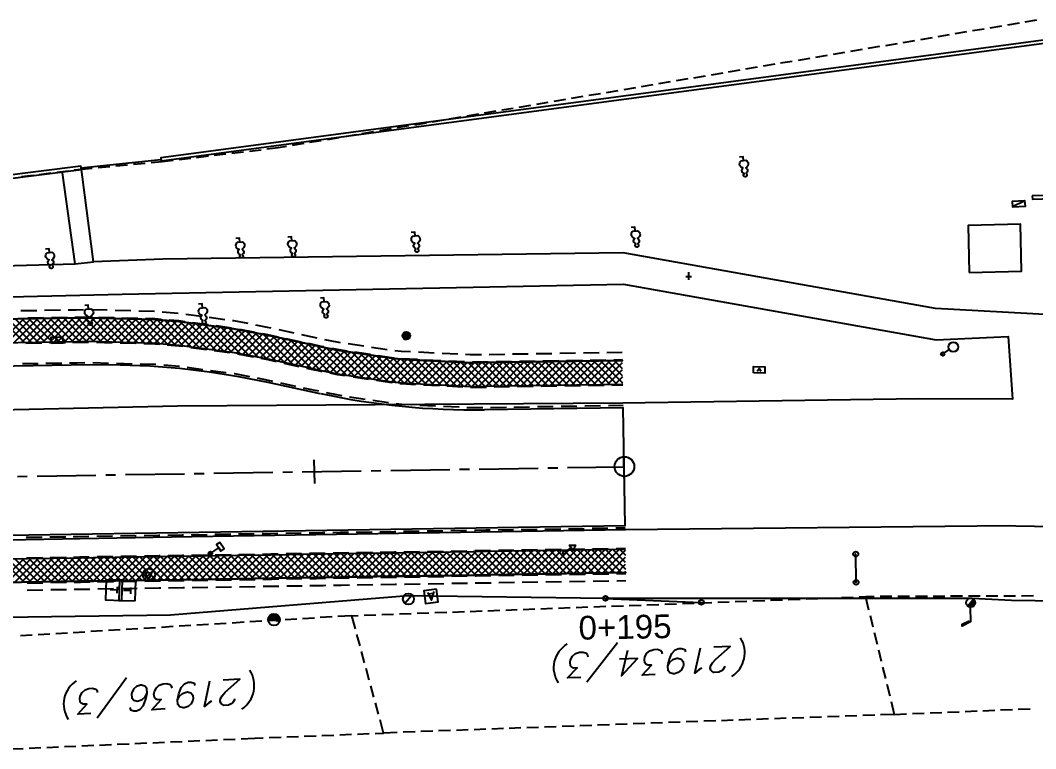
# Model space of a CAD drawing. Header units: millimetres. Extents: x -160 to 389, y -61 to 142.
# Drawn here: x 114.3 to 203, y 12.1 to 75.7 of the extents above; entities that cross this region are included whole.
import ezdxf

# ---------------------------------------------------------------- set-up
doc = ezdxf.new("R2010")
doc.units = ezdxf.units.MM
for name, color, linetype, true_color in [('PDF_C-ROAD', 7, 'Continuous', 0x989999), ('PDF_xref_2D-survey$(UV_map)$GR-39', 7, 'Continuous', 0xdcdcdc), ('PDF_xref_2D-survey$(UV_map)$GR-45', 7, 'Continuous', 0xdcdcdc), ('PDF_xref_2D-survey$(UV_map)$GR-75', 7, 'Continuous', 0xdcdcdc), ('PDF_xref_2D-survey$(UV_map)$SI-75', 7, 'Continuous', 0xdcdcdc), ('PDF_xref_2D-survey$(UV_map)$SI-82', 7, 'Continuous', 0xdcdcdc)]:
    doc.layers.add(name, color=color, linetype=linetype, true_color=true_color)
for name, color, linetype in [('PDF_C-ROAD-CORR', 60, 'Continuous'), ('PDF_C-ROAD-STAN', 7, 'Continuous'), ('PDF_C-ROAD-STAN-MAJR', 7, 'Continuous'), ('PDF_C-ROAD-STAN-MINR', 7, 'Continuous'), ('PDF_Text', 7, 'Continuous'), ('PDF_xref_Boundary$lines$(UV_map)$GR-10', 8, 'Continuous'), ('PDF_xref_Boundary$lines$(UV_map)$TX-11', 8, 'Continuous')]:
    doc.layers.add(name, color=color, linetype=linetype)
doc.styles.add('PDF ArialMT', font='arial.ttf')

msp = doc.modelspace()

# ---------------------------------------------------------------- linework, layer by layer
at = {"layer": 'PDF_C-ROAD', "color": 1, "lineweight": 25, "true_color": 0xff0100}
for points in [[(140.522, 43.125), (135.958, 44.113), (133.399, 44.608), (130.841, 45.015), (128.224, 45.334), (125.637, 45.538), (123.049, 45.625), (120.433, 45.654), (105.489, 45.393), (103.774, 45.393), (97.436, 45.334), (91.069, 45.451), (84.731, 45.712), (79.352, 46.061), (73.974, 46.526), (73.16, 46.585)], [(50.279, 28.763), (63.13, 29.315), (77.317, 29.897), (91.505, 30.333), (105.722, 30.652), (167.153, 31.612), (166.979, 41.904), (154.855, 41.729)]]:
    msp.add_lwpolyline(points, dxfattribs=at)
at = {"layer": 'PDF_C-ROAD', "color": 7, "lineweight": 25}
for points in [[(138.952, 36.322), (144.098, 36.409)], [(144.97, 36.409), (145.814, 36.438)], [(146.686, 36.438), (151.832, 36.525)], [(152.675, 36.554), (153.547, 36.554)], [(154.39, 36.554), (159.565, 36.642)], [(160.408, 36.671), (161.28, 36.671)], [(162.124, 36.7), (167.066, 36.758)], [(114.066, 35.915), (114.909, 35.944)], [(115.781, 35.944), (120.927, 36.031)], [(121.799, 36.06), (122.642, 36.06)], [(123.514, 36.089), (128.66, 36.147)], [(129.504, 36.176), (130.376, 36.176)], [(131.219, 36.205), (136.365, 36.293)], [(137.237, 36.293), (138.109, 36.322)]]:
    msp.add_lwpolyline(points, dxfattribs=at)
at = {"layer": 'PDF_C-ROAD', "color": 1, "lineweight": 25, "true_color": 0xff0100}
msp.add_arc((153.865, 105.013), 63.281, 257.85176, 270.90357, dxfattribs=at)
at = {"layer": 'PDF_C-ROAD-CORR', "color": 1, "lineweight": 25, "true_color": 0xff0100}
for points in [[(112.35, 49.637), (119.212, 49.754), (120.375, 49.754), (126.073, 49.608), (128.166, 49.434), (132.963, 48.794), (135.9, 48.242), (139.854, 47.399), (140.464, 47.253), (142.005, 46.933), (146.744, 46.236), (147.587, 46.148), (153.605, 45.829), (153.838, 45.829), (154.768, 45.858), (166.921, 46.032), (154.768, 45.858), (153.838, 45.829), (153.605, 45.829), (147.587, 46.148), (146.744, 46.236), (142.005, 46.933), (140.464, 47.253), (139.854, 47.399), (135.9, 48.242), (132.963, 48.794), (128.166, 49.434), (126.073, 49.608), (120.375, 49.754), (119.212, 49.754), (112.35, 49.637)], [(112.379, 47.573), (119.241, 47.689), (120.404, 47.718), (126.102, 47.544), (128.195, 47.37), (132.992, 46.73), (135.929, 46.178), (139.883, 45.334), (140.493, 45.189), (142.034, 44.869), (146.773, 44.171), (147.616, 44.084), (153.663, 43.764), (153.867, 43.764), (154.826, 43.794), (166.95, 43.968)], [(112.67, 28.705), (119.531, 28.792), (120.694, 28.821), (126.422, 28.908), (128.486, 28.937), (133.283, 29.024), (136.19, 29.053), (140.144, 29.141), (140.755, 29.141), (142.296, 29.17), (147.006, 29.228), (147.849, 29.257), (153.867, 29.344), (154.099, 29.344), (155.03, 29.373), (167.182, 29.548)], [(112.699, 26.64), (119.59, 26.757), (120.723, 26.757), (126.451, 26.844), (128.544, 26.873), (133.312, 26.96), (136.219, 27.018), (140.173, 27.076), (140.784, 27.076), (142.325, 27.106), (147.035, 27.193), (147.878, 27.193), (153.896, 27.28), (154.128, 27.28), (155.088, 27.309), (167.211, 27.513), (155.088, 27.309), (154.128, 27.28), (153.896, 27.28), (147.878, 27.193), (147.035, 27.193), (142.325, 27.106), (140.784, 27.076), (140.173, 27.076), (136.219, 27.018), (133.312, 26.96), (128.544, 26.873), (126.451, 26.844), (120.723, 26.757), (119.59, 26.757), (112.699, 26.64)]]:
    msp.add_lwpolyline(points, dxfattribs=at)
at = {"layer": 'PDF_C-ROAD-CORR', "lineweight": 25}
for points in [[(113.164, 47.602), (115.258, 49.695)], [(113.775, 47.602), (115.868, 49.695)], [(114.415, 47.602), (116.508, 49.695)], [(115.025, 47.631), (117.118, 49.724)], [(115.665, 47.631), (117.758, 49.724)], [(117.7, 47.66), (115.665, 49.695)], [(116.275, 47.631), (118.369, 49.724)], [(118.31, 47.66), (116.275, 49.695)], [(118.921, 47.689), (116.886, 49.695)], [(116.915, 47.66), (119.008, 49.754)], [(119.531, 47.689), (117.496, 49.724)], [(117.554, 47.66), (119.648, 49.754)], [(120.142, 47.689), (118.107, 49.724)], [(118.165, 47.66), (120.258, 49.754)], [(120.752, 47.689), (118.717, 49.724)], [(118.805, 47.689), (120.869, 49.754)], [(121.392, 47.689), (119.299, 49.754)], [(119.415, 47.689), (121.479, 49.724)], [(122.003, 47.66), (119.909, 49.754)], [(120.055, 47.689), (122.061, 49.724)], [(122.642, 47.66), (120.549, 49.754)], [(120.665, 47.689), (122.671, 49.695)], [(123.282, 47.631), (121.16, 49.754)], [(121.276, 47.689), (123.282, 49.695)], [(123.921, 47.602), (121.799, 49.724)], [(124.561, 47.602), (122.439, 49.724)], [(125.172, 47.573), (123.078, 49.695)], [(112.525, 47.573), (114.618, 49.666)], [(114.676, 47.602), (112.641, 49.637)], [(115.258, 47.631), (113.252, 49.637)], [(115.868, 47.631), (113.862, 49.666)], [(116.479, 47.631), (114.444, 49.666)], [(117.089, 47.66), (115.054, 49.666)], [(121.857, 47.66), (123.863, 49.666)], [(122.468, 47.66), (124.474, 49.666)], [(123.078, 47.631), (125.084, 49.637)], [(123.66, 47.631), (125.666, 49.637)], [(125.811, 47.573), (123.689, 49.666)], [(124.27, 47.602), (126.276, 49.608)], [(126.48, 47.515), (124.328, 49.666)], [(124.881, 47.602), (126.829, 49.55)], [(127.149, 47.486), (124.968, 49.637)], [(125.462, 47.573), (127.41, 49.521)], [(127.817, 47.428), (125.608, 49.637)], [(126.073, 47.544), (127.963, 49.463)], [(128.515, 47.34), (126.247, 49.608)], [(126.654, 47.515), (128.515, 49.405)], [(129.213, 47.253), (126.916, 49.55)], [(127.207, 47.457), (129.067, 49.317)], [(129.94, 47.166), (127.585, 49.492)], [(127.788, 47.428), (129.62, 49.259)], [(130.637, 47.05), (128.253, 49.434)], [(128.341, 47.37), (130.172, 49.172)], [(128.893, 47.282), (130.696, 49.114)], [(131.364, 46.962), (128.98, 49.346)], [(129.445, 47.224), (131.248, 49.027)], [(132.062, 46.875), (129.678, 49.23)], [(129.969, 47.137), (131.8, 48.969)], [(132.789, 46.759), (130.405, 49.143)], [(130.521, 47.079), (132.324, 48.881)], [(131.073, 46.992), (132.876, 48.823)], [(133.516, 46.643), (131.103, 49.056)], [(131.829, 48.939), (134.271, 46.497), (135.987, 48.213)], [(135.056, 46.352), (132.527, 48.852)], [(131.597, 46.933), (133.399, 48.707)], [(132.149, 46.846), (133.923, 48.62)], [(132.702, 46.788), (134.446, 48.532)], [(133.225, 46.701), (134.94, 48.416)], [(133.283, 48.736), (135.812, 46.207), (137.499, 47.893)], [(133.748, 46.585), (135.463, 48.329)], [(136.597, 46.032), (134.039, 48.591)], [(137.382, 45.858), (134.795, 48.445)], [(134.795, 46.41), (136.481, 48.096)], [(135.289, 46.294), (137.004, 48.009)], [(138.167, 45.683), (135.551, 48.3)], [(138.952, 45.538), (136.336, 48.154)], [(139.737, 45.363), (137.121, 47.98)], [(136.336, 46.09), (138.022, 47.777)], [(136.83, 45.974), (138.516, 47.66)], [(137.353, 45.887), (139.039, 47.573)], [(137.847, 45.77), (139.534, 47.457)], [(140.522, 45.189), (137.906, 47.806)], [(138.371, 45.654), (140.057, 47.34)], [(141.307, 45.044), (138.691, 47.631)], [(138.865, 45.538), (140.551, 47.224)], [(139.359, 45.451), (141.075, 47.137)], [(142.063, 44.869), (139.476, 47.457)], [(139.883, 45.334), (141.569, 47.021)], [(142.79, 44.782), (140.261, 47.282)], [(141.046, 47.137), (143.517, 44.666), (145.319, 46.439)], [(140.377, 45.218), (142.092, 46.933)], [(140.9, 45.102), (142.645, 46.846)], [(141.423, 45.015), (143.168, 46.759)], [(144.244, 44.549), (141.801, 46.992)], [(141.918, 44.898), (143.691, 46.701)], [(142.441, 44.811), (144.244, 46.614)], [(144.97, 44.433), (142.557, 46.846)], [(142.993, 44.753), (144.767, 46.526)], [(145.697, 44.346), (143.284, 46.759)], [(146.424, 44.23), (144.011, 46.643)], [(144.069, 44.578), (145.843, 46.352)], [(144.592, 44.491), (146.395, 46.294)], [(147.122, 44.142), (144.738, 46.526)], [(145.145, 44.404), (146.918, 46.207)], [(147.82, 44.084), (145.465, 46.41)], [(145.668, 44.346), (147.5, 46.148)], [(146.191, 46.323), (148.459, 44.026), (150.407, 46.003)], [(149.099, 43.997), (146.889, 46.207)], [(149.767, 43.968), (147.587, 46.148)], [(146.221, 44.259), (148.081, 46.119)], [(146.744, 44.171), (148.663, 46.09)], [(147.296, 44.113), (149.244, 46.061)], [(147.878, 44.055), (149.826, 46.032)], [(150.407, 43.939), (148.227, 46.119)], [(151.047, 43.91), (148.895, 46.09)], [(149.041, 43.997), (151.018, 45.974)], [(151.715, 43.881), (149.535, 46.032)], [(149.622, 43.968), (151.599, 45.945)], [(152.355, 43.852), (150.174, 46.003)], [(150.233, 43.939), (152.181, 45.916)], [(150.814, 43.91), (152.762, 45.887)], [(152.995, 43.823), (150.843, 45.974)], [(151.396, 43.881), (153.343, 45.858)], [(153.663, 43.764), (151.483, 45.945)], [(151.977, 43.852), (153.954, 45.829)], [(154.274, 43.794), (152.122, 45.916)], [(152.558, 43.823), (154.594, 45.858)], [(154.884, 43.794), (152.791, 45.887)], [(153.169, 43.794), (155.204, 45.858)], [(155.495, 43.794), (153.431, 45.858)], [(153.75, 43.764), (155.844, 45.858)], [(156.105, 43.794), (154.07, 45.829)], [(154.361, 43.794), (156.454, 45.887)], [(156.687, 43.823), (154.681, 45.858)], [(155.001, 43.794), (157.094, 45.887), (159.129, 43.852)], [(157.297, 43.823), (155.291, 45.858)], [(155.611, 43.794), (157.704, 45.887), (159.74, 43.852)], [(157.908, 43.823), (155.873, 45.858)], [(156.251, 43.823), (158.344, 45.916)], [(158.518, 43.852), (156.483, 45.887)], [(156.861, 43.823), (158.955, 45.916)], [(157.501, 43.823), (159.594, 45.916)], [(158.111, 43.852), (160.234, 45.945)], [(160.35, 43.881), (158.315, 45.916)], [(158.751, 43.852), (160.844, 45.945)], [(160.961, 43.881), (158.925, 45.916)], [(159.391, 43.852), (161.484, 45.945)], [(161.542, 43.881), (159.536, 45.916)], [(160.001, 43.881), (162.094, 45.974)], [(162.153, 43.91), (160.147, 45.945)], [(160.641, 43.881), (162.734, 45.974)], [(162.763, 43.91), (160.728, 45.945)], [(161.251, 43.881), (163.345, 45.974)], [(163.374, 43.91), (161.339, 45.945)], [(161.891, 43.91), (163.984, 46.003)], [(163.984, 43.939), (161.949, 45.974)], [(162.501, 43.91), (164.595, 46.003)], [(164.595, 43.939), (162.56, 45.974)], [(163.141, 43.91), (165.234, 46.003)], [(165.205, 43.939), (163.17, 45.974)], [(163.752, 43.939), (165.874, 46.032)], [(165.816, 43.968), (163.781, 46.003)], [(164.391, 43.939), (166.485, 46.032)], [(166.426, 43.968), (164.391, 46.003)], [(166.95, 44.055), (165.002, 46.003)], [(165.031, 43.939), (166.921, 45.858)], [(166.921, 44.695), (165.612, 46.003)], [(165.641, 43.968), (166.921, 45.247)], [(166.921, 45.305), (166.194, 46.032)], [(166.921, 45.945), (166.804, 46.032)], [(166.281, 43.968), (166.95, 44.637)], [(166.892, 43.968), (166.95, 44.026)], [(147.006, 27.193), (149.099, 29.286)], [(147.645, 27.193), (149.738, 29.286)], [(148.256, 27.193), (150.349, 29.286)], [(148.895, 27.222), (150.989, 29.315)], [(149.535, 27.222), (151.628, 29.315)], [(151.686, 27.251), (149.651, 29.286)], [(150.145, 27.222), (152.239, 29.315)], [(152.297, 27.251), (150.262, 29.286)], [(150.785, 27.251), (152.878, 29.344)], [(152.878, 27.28), (150.872, 29.286)], [(151.396, 27.251), (153.489, 29.344)], [(153.489, 27.28), (151.483, 29.315)], [(152.035, 27.251), (154.128, 29.344)], [(154.099, 27.28), (152.064, 29.315)], [(152.646, 27.28), (154.739, 29.373)], [(154.71, 27.309), (152.675, 29.315)], [(153.285, 27.28), (155.379, 29.373)], [(155.32, 27.309), (153.285, 29.344)], [(153.896, 27.28), (155.989, 29.373)], [(155.931, 27.309), (153.896, 29.344)], [(156.541, 27.338), (154.506, 29.344)], [(154.535, 27.309), (156.629, 29.402)], [(157.152, 27.338), (155.117, 29.373)], [(155.175, 27.309), (157.268, 29.402)], [(157.763, 27.338), (155.727, 29.373)], [(155.786, 27.309), (157.879, 29.402)], [(158.344, 27.367), (156.338, 29.373)], [(156.425, 27.338), (158.518, 29.431)], [(158.955, 27.367), (156.949, 29.402)], [(157.036, 27.338), (159.129, 29.431)], [(159.565, 27.367), (157.53, 29.402)], [(157.675, 27.338), (159.769, 29.431)], [(158.141, 29.402), (160.176, 27.396), (162.269, 29.49)], [(158.286, 27.367), (160.379, 29.46)], [(160.786, 27.396), (158.751, 29.431)], [(158.925, 27.367), (161.019, 29.46)], [(161.397, 27.396), (159.362, 29.431)], [(159.536, 27.367), (161.629, 29.46)], [(162.007, 27.425), (159.972, 29.431)], [(162.618, 27.425), (160.583, 29.46)], [(160.815, 27.396), (162.909, 29.49)], [(163.199, 27.425), (161.193, 29.46)], [(161.426, 27.396), (163.519, 29.49)], [(163.81, 27.454), (161.804, 29.46)], [(162.065, 27.425), (164.159, 29.519)], [(164.42, 27.454), (162.385, 29.49)], [(162.676, 27.425), (164.769, 29.519)], [(165.031, 27.454), (162.996, 29.49)], [(163.316, 27.425), (165.409, 29.519)], [(165.641, 27.484), (163.606, 29.49)], [(163.926, 27.454), (166.019, 29.548)], [(166.252, 27.484), (164.217, 29.519)], [(164.566, 27.454), (166.659, 29.548), (167.182, 29.024)], [(166.862, 27.484), (164.827, 29.519)], [(165.176, 27.454), (167.182, 29.46)], [(167.211, 27.774), (165.438, 29.519)], [(167.182, 28.385), (166.048, 29.548)], [(112.554, 26.64), (114.647, 28.734)], [(114.647, 26.669), (112.612, 28.705)], [(113.164, 26.64), (115.258, 28.734)], [(115.258, 26.669), (113.223, 28.705)], [(113.804, 26.64), (115.897, 28.734)], [(115.868, 26.699), (113.833, 28.705)], [(114.415, 26.669), (116.508, 28.763)], [(116.479, 26.699), (114.444, 28.734)], [(115.054, 26.669), (117.147, 28.763)], [(117.06, 26.699), (115.054, 28.734)], [(117.671, 26.728), (115.665, 28.734)], [(115.694, 26.669), (117.787, 28.763)], [(118.281, 26.728), (116.246, 28.763)], [(116.304, 26.699), (118.398, 28.792)], [(118.892, 26.728), (116.857, 28.763)], [(116.944, 26.699), (119.037, 28.792)], [(119.502, 26.757), (117.467, 28.763)], [(117.554, 26.699), (119.648, 28.792)], [(120.113, 26.757), (118.078, 28.792)], [(118.194, 26.728), (120.287, 28.821)], [(120.723, 26.757), (118.688, 28.792)], [(118.805, 26.728), (120.898, 28.821)], [(119.299, 28.792), (121.334, 26.757), (123.427, 28.879)], [(119.444, 26.728), (121.537, 28.821)], [(119.909, 28.821), (121.944, 26.786), (124.038, 28.879)], [(120.055, 26.757), (122.148, 28.85)], [(122.526, 26.786), (120.52, 28.821)], [(120.694, 26.757), (122.788, 28.85)], [(123.136, 26.786), (121.13, 28.821)], [(123.747, 26.815), (121.712, 28.85)], [(124.358, 26.815), (122.322, 28.85)], [(122.584, 26.786), (124.677, 28.879)], [(124.968, 26.815), (122.933, 28.85)], [(123.195, 26.815), (125.288, 28.908)], [(125.579, 26.844), (123.544, 28.879)], [(123.834, 26.815), (125.928, 28.908)], [(126.189, 26.844), (124.154, 28.879)], [(124.445, 26.815), (126.538, 28.908)], [(126.8, 26.844), (124.765, 28.879)], [(125.084, 26.844), (127.178, 28.937), (129.213, 26.902)], [(127.381, 26.873), (125.375, 28.908)], [(125.695, 26.844), (127.788, 28.937), (129.823, 26.902)], [(127.992, 26.873), (125.986, 28.908)], [(126.335, 26.844), (128.428, 28.937)], [(128.602, 26.873), (126.567, 28.908)], [(126.974, 26.873), (129.067, 28.966)], [(127.585, 26.873), (129.678, 28.966)], [(128.224, 26.873), (130.318, 28.966)], [(130.434, 26.902), (128.399, 28.937)], [(128.835, 26.902), (130.928, 28.995)], [(131.044, 26.931), (129.009, 28.966)], [(129.474, 26.902), (131.568, 28.995)], [(131.655, 26.931), (129.62, 28.966)], [(130.085, 26.902), (132.178, 28.995)], [(132.265, 26.931), (130.23, 28.966)], [(130.725, 26.931), (132.818, 29.024)], [(132.847, 26.96), (130.841, 28.995)], [(131.335, 26.931), (133.428, 29.024)], [(133.457, 26.96), (131.451, 28.995)], [(131.975, 26.931), (134.068, 29.024)], [(134.068, 26.96), (132.033, 28.995)], [(132.614, 26.96), (134.708, 29.053)], [(134.679, 26.989), (132.643, 29.024)], [(133.225, 26.96), (135.318, 29.053)], [(135.289, 26.989), (133.254, 29.024)], [(133.864, 26.96), (135.958, 29.053)], [(135.9, 26.989), (133.864, 29.024)], [(134.475, 26.989), (136.568, 29.083)], [(136.51, 27.018), (134.475, 29.053)], [(137.121, 27.018), (135.086, 29.053)], [(135.115, 26.989), (137.208, 29.083)], [(137.702, 27.018), (135.696, 29.053)], [(135.725, 26.989), (137.818, 29.083)], [(138.313, 27.047), (136.307, 29.083)], [(136.365, 27.018), (138.458, 29.112)], [(138.923, 27.047), (136.888, 29.083)], [(136.975, 27.018), (139.069, 29.112)], [(139.534, 27.047), (137.499, 29.083)], [(137.615, 27.018), (139.708, 29.112)], [(140.144, 27.076), (138.109, 29.112)], [(138.255, 27.047), (140.348, 29.141)], [(138.72, 29.112), (140.755, 27.076), (142.848, 29.17)], [(138.865, 27.047), (140.958, 29.141)], [(139.33, 29.112), (141.365, 27.076), (143.459, 29.17)], [(139.505, 27.047), (141.598, 29.141)], [(141.976, 27.106), (139.941, 29.141)], [(140.115, 27.076), (142.208, 29.17)], [(142.586, 27.106), (140.551, 29.141)], [(143.168, 27.106), (141.162, 29.141)], [(143.778, 27.135), (141.743, 29.17)], [(142.005, 27.106), (144.098, 29.199)], [(144.389, 27.135), (142.354, 29.17)], [(142.615, 27.106), (144.709, 29.199)], [(144.999, 27.135), (142.964, 29.17)], [(143.255, 27.106), (145.348, 29.199)], [(145.61, 27.164), (143.575, 29.199)], [(143.895, 27.135), (145.988, 29.228)], [(146.221, 27.164), (144.185, 29.199)], [(144.505, 27.135), (146.598, 29.228)], [(146.831, 27.164), (144.796, 29.199)], [(145.145, 27.135), (147.238, 29.228)], [(147.442, 27.193), (145.406, 29.228)], [(145.755, 27.164), (147.849, 29.257)], [(148.023, 27.193), (146.017, 29.228)], [(146.395, 27.164), (148.488, 29.257)], [(148.634, 27.193), (146.628, 29.228)], [(149.244, 27.222), (147.209, 29.228)], [(149.855, 27.222), (147.82, 29.257)], [(150.465, 27.222), (148.43, 29.257)], [(151.076, 27.251), (149.041, 29.257)], [(165.816, 27.484), (167.182, 28.85)], [(166.455, 27.484), (167.182, 28.239)], [(167.066, 27.484), (167.211, 27.629)]]:
    msp.add_lwpolyline(points, dxfattribs=at)
at = {"layer": 'PDF_C-ROAD-CORR', "color": 5, "lineweight": 25}
for points in [[(115.752, 50.364), (114.356, 50.364)], [(117.816, 50.422), (116.421, 50.393)], [(119.851, 50.451), (119.212, 50.422), (118.485, 50.422)], [(121.915, 50.422), (120.549, 50.451)], [(123.98, 50.364), (122.613, 50.393)], [(126.044, 50.306), (124.677, 50.335)], [(128.108, 50.131), (126.712, 50.248)], [(130.143, 49.87), (128.777, 50.044)], [(132.178, 49.579), (130.812, 49.783)], [(134.213, 49.259), (132.963, 49.492), (132.847, 49.492)], [(136.219, 48.852), (135.9, 48.91), (134.882, 49.114)], [(138.255, 48.416), (136.917, 48.707)], [(140.261, 47.98), (139.854, 48.067), (138.923, 48.271)], [(142.296, 47.573), (142.005, 47.631), (140.929, 47.835)], [(144.331, 47.282), (142.964, 47.486)], [(146.366, 46.962), (144.999, 47.166)], [(148.401, 46.788), (147.587, 46.817), (147.035, 46.875)], [(150.465, 46.672), (149.099, 46.759)], [(152.529, 46.585), (151.163, 46.643)], [(154.594, 46.526), (153.838, 46.526), (153.605, 46.526), (153.198, 46.555)], [(156.629, 46.555), (155.262, 46.526)], [(158.693, 46.585), (157.326, 46.585)], [(160.757, 46.614), (159.391, 46.614)], [(162.821, 46.672), (161.455, 46.643)], [(164.885, 46.701), (163.519, 46.672)], [(166.892, 46.73), (165.554, 46.701)], [(154.041, 26.611), (154.158, 26.611), (155.088, 26.611), (155.437, 26.611)], [(156.105, 26.64), (157.501, 26.669)], [(158.17, 26.669), (159.536, 26.699)], [(160.234, 26.699), (161.6, 26.728)], [(162.298, 26.728), (163.664, 26.757)], [(164.362, 26.757), (165.729, 26.786)], [(166.426, 26.786), (167.211, 26.815)], [(114.909, 25.972), (116.275, 26.001)], [(116.973, 26.03), (118.339, 26.03)], [(119.037, 26.059), (119.59, 26.059), (120.404, 26.059)], [(121.101, 26.088), (122.468, 26.117)], [(123.166, 26.117), (124.532, 26.146)], [(125.201, 26.146), (126.451, 26.175), (126.596, 26.175)], [(127.265, 26.175), (128.544, 26.204), (128.66, 26.204)], [(129.329, 26.204), (130.696, 26.233)], [(131.393, 26.233), (132.76, 26.262)], [(133.457, 26.262), (134.824, 26.292)], [(135.522, 26.321), (136.248, 26.321), (136.888, 26.321)], [(137.586, 26.35), (138.952, 26.35)], [(139.621, 26.379), (140.173, 26.379), (140.784, 26.379), (141.016, 26.408)], [(141.685, 26.408), (142.354, 26.408), (143.081, 26.437)], [(143.749, 26.437), (145.116, 26.466)], [(145.814, 26.466), (147.064, 26.495), (147.18, 26.495)], [(147.878, 26.495), (147.907, 26.495), (149.244, 26.524)], [(149.942, 26.524), (151.308, 26.553)], [(152.006, 26.582), (153.373, 26.582)]]:
    msp.add_lwpolyline(points, dxfattribs=at)
at = {"layer": 'PDF_C-ROAD-CORR', "color": 8, "lineweight": 25, "true_color": 0x767676}
for points in [[(114.967, 49.754), (116.333, 49.783)], [(117.031, 49.783), (118.398, 49.812)], [(119.095, 49.812), (119.212, 49.812), (120.375, 49.841), (120.462, 49.841)], [(121.16, 49.812), (122.526, 49.783)], [(123.195, 49.754), (124.59, 49.724)], [(125.259, 49.695), (126.073, 49.695), (126.625, 49.637)], [(127.323, 49.579), (128.166, 49.521), (128.689, 49.434)], [(129.358, 49.346), (130.725, 49.172)], [(131.422, 49.085), (132.76, 48.881)], [(133.457, 48.765), (134.795, 48.503)], [(135.463, 48.387), (135.9, 48.3), (136.801, 48.096)], [(137.499, 47.951), (138.836, 47.66)], [(114.793, 47.544), (116.188, 47.573)], [(116.857, 47.573), (118.252, 47.602)], [(118.921, 47.602), (119.241, 47.631), (120.287, 47.631)], [(120.985, 47.631), (122.352, 47.573)], [(123.049, 47.573), (124.416, 47.544)], [(125.113, 47.515), (126.102, 47.486), (126.48, 47.457)], [(127.149, 47.399), (128.195, 47.311), (128.515, 47.282)], [(129.213, 47.166), (130.579, 46.992)], [(139.505, 47.544), (139.854, 47.457), (140.464, 47.311), (140.842, 47.253)], [(141.511, 47.108), (142.005, 47.021), (142.877, 46.875)], [(131.248, 46.904), (132.614, 46.73)], [(133.283, 46.614), (134.649, 46.352)], [(135.318, 46.236), (135.929, 46.119), (136.655, 45.945)], [(143.546, 46.788), (144.912, 46.585)], [(145.581, 46.468), (146.744, 46.294), (146.947, 46.265)], [(147.645, 46.207), (149.012, 46.148)], [(114.502, 45.77), (115.868, 45.77)], [(116.537, 45.8), (117.932, 45.8)], [(118.601, 45.829), (119.27, 45.829), (119.968, 45.858)], [(120.665, 45.858), (122.032, 45.8)], [(122.729, 45.8), (124.096, 45.741)], [(124.794, 45.741), (126.131, 45.712), (126.16, 45.712)], [(126.858, 45.654), (128.224, 45.538)], [(128.893, 45.451), (130.259, 45.247)], [(137.324, 45.8), (138.662, 45.509)], [(139.33, 45.363), (139.883, 45.247), (140.493, 45.131), (140.697, 45.073)], [(149.68, 46.09), (151.047, 46.032)], [(151.744, 46.003), (153.111, 45.945)], [(153.809, 45.916), (153.838, 45.916), (154.768, 45.916), (155.175, 45.916)], [(155.873, 45.945), (157.239, 45.945)], [(157.937, 45.974), (159.303, 45.974)], [(159.972, 46.003), (161.368, 46.032)], [(162.036, 46.032), (163.432, 46.061)], [(164.101, 46.061), (165.467, 46.09)], [(166.165, 46.09), (166.921, 46.119)], [(130.928, 45.16), (132.295, 44.986)], [(132.992, 44.898), (133.021, 44.898), (134.33, 44.637)], [(134.998, 44.52), (135.958, 44.317), (136.336, 44.23)], [(141.365, 44.956), (142.034, 44.811), (142.703, 44.724)], [(143.4, 44.608), (144.738, 44.404)], [(137.033, 44.084), (138.371, 43.794)], [(139.039, 43.648), (139.912, 43.474), (140.377, 43.386)], [(145.436, 44.317), (146.773, 44.113), (146.802, 44.113)], [(147.471, 44.026), (147.616, 44.026), (148.837, 43.939)], [(149.535, 43.91), (150.901, 43.852)], [(151.599, 43.823), (152.966, 43.735)], [(153.634, 43.706), (153.867, 43.706), (154.826, 43.706), (155.03, 43.706)], [(155.698, 43.735), (157.065, 43.764)], [(157.763, 43.764), (159.129, 43.794)], [(159.827, 43.794), (161.193, 43.823)], [(161.891, 43.823), (163.257, 43.852)], [(163.955, 43.852), (165.322, 43.881)], [(165.99, 43.881), (166.95, 43.91)], [(141.046, 43.241), (142.092, 43.038), (142.412, 42.979)], [(143.081, 42.863), (144.447, 42.66)], [(145.116, 42.572), (146.482, 42.369)], [(147.151, 42.282), (147.645, 42.224), (148.517, 42.194)], [(149.215, 42.136), (150.582, 42.078)], [(151.279, 42.049), (152.646, 41.991)], [(153.314, 41.933), (153.692, 41.933), (153.896, 41.933), (154.71, 41.933)], [(155.379, 41.933), (156.774, 41.962)], [(157.443, 41.962), (158.809, 41.991)], [(159.507, 42.02), (160.873, 42.02)], [(161.571, 42.049), (162.938, 42.049)], [(163.635, 42.078), (165.002, 42.107)], [(165.7, 42.107), (166.979, 42.136)], [(143.662, 31.03), (145.058, 31.059)], [(145.726, 31.059), (146.976, 31.089), (147.122, 31.089)], [(147.79, 31.118), (147.82, 31.118), (149.157, 31.118)], [(149.855, 31.147), (151.221, 31.147)], [(151.919, 31.176), (153.285, 31.205)], [(153.983, 31.205), (154.07, 31.205), (155.001, 31.234), (155.35, 31.234)], [(156.047, 31.234), (157.414, 31.263)], [(158.082, 31.263), (159.478, 31.292)], [(160.147, 31.292), (161.542, 31.321)], [(162.211, 31.321), (163.577, 31.35)], [(164.275, 31.379), (165.641, 31.379)], [(166.339, 31.408), (167.153, 31.408)], [(114.822, 30.594), (116.217, 30.594)], [(116.886, 30.623), (118.281, 30.623)], [(118.95, 30.652), (119.502, 30.652), (120.316, 30.682)], [(121.014, 30.682), (122.381, 30.711)], [(123.078, 30.711), (124.445, 30.74)], [(125.143, 30.74), (126.393, 30.769), (126.509, 30.769)], [(127.207, 30.769), (128.457, 30.798), (128.573, 30.798)], [(129.242, 30.798), (130.637, 30.827)], [(131.306, 30.856), (132.702, 30.856)], [(133.37, 30.885), (134.737, 30.885)], [(135.434, 30.914), (136.161, 30.914), (136.801, 30.943)], [(137.499, 30.943), (138.865, 30.972)], [(139.563, 30.972), (140.115, 30.972), (140.726, 31.001), (140.929, 31.001)], [(141.627, 31.001), (142.267, 31.03), (142.993, 31.03)], [(143.691, 29.257), (145.087, 29.286)], [(145.755, 29.286), (147.006, 29.315), (147.151, 29.315)], [(147.82, 29.315), (147.849, 29.315), (149.186, 29.344)], [(149.884, 29.344), (151.25, 29.373)], [(151.948, 29.373), (153.314, 29.402)], [(154.012, 29.431), (154.099, 29.431), (155.03, 29.431), (155.379, 29.431)], [(156.076, 29.46), (157.443, 29.46)], [(158.111, 29.49), (159.507, 29.519)], [(160.176, 29.519), (161.571, 29.548)], [(162.24, 29.548), (163.606, 29.577)], [(164.304, 29.577), (165.67, 29.606)], [(166.368, 29.606), (167.182, 29.635)], [(114.851, 28.792), (116.246, 28.821)], [(116.915, 28.821), (118.31, 28.85)], [(118.979, 28.85), (119.531, 28.879), (120.345, 28.879)], [(121.043, 28.908), (122.41, 28.908)], [(123.107, 28.937), (124.474, 28.937)], [(125.172, 28.966), (126.422, 28.995), (126.538, 28.995)], [(127.236, 28.995), (128.486, 29.024), (128.602, 29.024)], [(129.271, 29.024), (130.666, 29.053)], [(131.335, 29.053), (132.731, 29.083)], [(133.399, 29.083), (134.766, 29.112)], [(135.463, 29.112), (136.19, 29.141), (136.83, 29.141)], [(137.528, 29.17), (138.894, 29.17)], [(139.592, 29.199), (140.144, 29.199), (140.755, 29.199), (140.958, 29.199)], [(141.656, 29.228), (142.296, 29.228), (143.023, 29.257)], [(114.909, 26.611), (116.275, 26.611)], [(116.973, 26.64), (118.339, 26.669)], [(119.037, 26.669), (119.59, 26.669), (120.404, 26.699)], [(121.072, 26.699), (122.468, 26.728)], [(123.136, 26.728), (124.503, 26.757)], [(125.201, 26.757), (126.451, 26.786), (126.567, 26.786)], [(127.265, 26.786), (128.544, 26.815), (128.631, 26.815)], [(129.329, 26.844), (130.696, 26.844)], [(131.393, 26.873), (132.76, 26.873)], [(133.457, 26.902), (134.824, 26.902)], [(135.493, 26.931), (136.248, 26.931), (136.888, 26.96)], [(137.557, 26.96), (138.923, 26.989)], [(139.621, 26.989), (140.173, 26.989), (140.784, 27.018), (140.987, 27.018)], [(141.685, 27.018), (142.325, 27.047), (143.052, 27.047)], [(143.749, 27.047), (145.116, 27.076)], [(145.814, 27.076), (147.035, 27.106), (147.18, 27.106)], [(147.878, 27.135), (149.244, 27.135)], [(149.913, 27.164), (151.308, 27.164)], [(151.977, 27.193), (153.343, 27.222)], [(154.041, 27.222), (154.128, 27.222), (155.088, 27.251), (155.408, 27.251)], [(156.105, 27.251), (157.472, 27.28)], [(158.17, 27.28), (159.536, 27.309)], [(160.234, 27.309), (161.6, 27.338)], [(162.298, 27.338), (163.664, 27.367)], [(164.333, 27.396), (165.729, 27.396)], [(166.397, 27.425), (167.211, 27.425)]]:
    msp.add_lwpolyline(points, dxfattribs=at)
at = {"layer": 'PDF_C-ROAD-STAN', "lineweight": 25}
msp.add_circle((167.094, 36.776), 0.858, dxfattribs=at)
at = {"layer": 'PDF_C-ROAD-STAN-MAJR', "lineweight": 25}
msp.add_lwpolyline([(167.066, 35.74), (167.037, 37.804)], dxfattribs=at)
at = {"layer": 'PDF_C-ROAD-STAN-MINR', "lineweight": 25}
msp.add_lwpolyline([(140.057, 35.304), (139.999, 37.368)], dxfattribs=at)
at = {"layer": 'PDF_xref_2D-survey$(UV_map)$GR-39', "lineweight": 25}
for points in [[(217.188, 64.901), (215.763, 75.338), (215.705, 75.6), (201.518, 73.71), (126.596, 63.738), (126.625, 63.476), (201.576, 73.448), (215.763, 75.338)], [(60.687, 62.604), (61.472, 55.772), (90.284, 59.028), (119.677, 62.72), (119.619, 63.011), (90.226, 59.319), (61.734, 56.062), (60.978, 62.633)], [(119.648, 62.865), (126.596, 63.592)], [(238.324, 24.518), (238.033, 24.547), (200.907, 25.07), (197.476, 25.245), (165.409, 25.245), (148.198, 25.477), (127.439, 23.791), (96.215, 23.355), (95.895, 21.698), (89.557, 21.291), (78.626, 21.029), (52.518, 20.273), (49.029, 19.983), (39.813, 17.366), (23.241, 12.714)]]:
    msp.add_lwpolyline(points, dxfattribs=at)
msp.add_lwpolyline([(202.71, 60.423), (202.739, 60.133), (209.803, 60.365), (212.624, 63.999), (223.003, 65.424), (222.974, 65.686), (212.653, 64.29), (209.716, 60.511)], close=True, dxfattribs=at)
at = {"layer": 'PDF_xref_2D-survey$(UV_map)$GR-45', "lineweight": 25}
for points in [[(212.624, 63.999), (211.373, 54.492), (210.734, 49.666), (194.249, 50.568), (166.979, 55.452), (126.771, 54.899), (120.723, 54.638)], [(61.472, 55.772), (65.572, 53.039), (90.458, 53.678), (119.124, 54.463), (117.991, 62.429)], [(119.124, 54.463), (120.723, 54.638), (119.677, 62.72)], [(61.821, 47.922), (65.601, 50.306), (89.964, 51.033), (123.224, 51.818), (167.008, 52.69), (194.307, 47.835), (200.616, 48.125), (200.994, 42.66), (192.796, 42.689), (166.921, 42.311), (128.05, 42.049), (90.429, 41.206), (72.782, 41.061)], [(238.324, 29.519), (211.054, 31.379), (201.285, 31.554), (200.704, 31.583), (167.182, 31.234), (127.527, 30.594), (90.836, 29.926), (72.927, 29.344)]]:
    msp.add_lwpolyline(points, dxfattribs=at)
at = {"layer": 'PDF_xref_2D-survey$(UV_map)$GR-75', "lineweight": 25}
for points in [[(202.07, 59.987), (200.994, 59.464), (202.128, 59.522), (202.07, 59.987), (200.965, 59.929), (200.994, 59.464)], [(187.272, 29.112), (187.301, 26.64)], [(165.409, 25.245), (173.782, 24.896)]]:
    msp.add_lwpolyline(points, dxfattribs=at)
msp.add_lwpolyline([(197.215, 53.707), (201.779, 53.824), (201.692, 57.952), (197.128, 57.836)], close=True, dxfattribs=at)
at = {"layer": 'PDF_xref_2D-survey$(UV_map)$SI-75', "lineweight": 25}
for points in [[(172.444, 53.359), (172.939, 53.359)], [(172.706, 53.068), (172.706, 53.737)], [(117.351, 47.689), (117.496, 47.922), (117.671, 47.689)], [(147.994, 47.922), (147.965, 48.474), (148.168, 48.416), (148.343, 48.213), (148.256, 48.154), (147.732, 48.213), (147.936, 47.922), (148.052, 48.416), (148.023, 48.474), (147.82, 48.387), (147.732, 48.329), (147.703, 48.184), (147.878, 47.893), (148.081, 47.893), (148.256, 48.009), (148.314, 48.125), (148.081, 48.503)], [(148.227, 48.038), (147.965, 48.445)], [(194.86, 46.555), (194.831, 46.585)], [(194.86, 46.585), (194.831, 46.555)], [(194.976, 46.643), (195.441, 46.962)], [(178.695, 45.102), (178.87, 45.334), (179.015, 45.102)], [(131.044, 29.257), (131.655, 29.664), (131.829, 29.373), (132.12, 29.577), (131.742, 30.129), (131.451, 29.955), (131.655, 29.664)], [(161.891, 29.286), (162.443, 29.664), (162.298, 29.897), (162.821, 29.897), (162.589, 29.431), (162.443, 29.664)], [(130.899, 29.141), (130.928, 29.17), (130.899, 29.17)], [(187.272, 29.083), (187.272, 29.112), (187.243, 29.112)], [(125.84, 27.629), (125.55, 26.931), (125.172, 27.571)], [(125.23, 27.484), (125.288, 27.484), (125.782, 27.513)], [(187.33, 26.64), (187.301, 26.64), (187.301, 26.611)], [(122.788, 25.972), (122.177, 26.001)], [(122.788, 26.262), (122.759, 25.71)], [(123.951, 25.943), (123.34, 25.943)], [(123.951, 26.204), (123.951, 25.652)], [(149.884, 25.768), (150.233, 25.1), (150.465, 25.855)], [(147.907, 24.838), (148.517, 25.536)], [(150.436, 25.681), (150.378, 25.681), (149.942, 25.623)], [(165.438, 25.245), (165.409, 25.274), (165.409, 25.245)], [(173.811, 24.867), (173.782, 24.896), (173.782, 24.867)], [(197.564, 24.663), (197.622, 25.041), (197.564, 25.1), (197.506, 25.041), (197.564, 24.983), (197.476, 24.983), (197.418, 24.925), (197.622, 24.925), (197.564, 24.809), (197.36, 24.867), (197.36, 24.809), (197.564, 24.78), (197.535, 24.722), (197.302, 24.751), (197.244, 24.692), (197.535, 24.663), (197.476, 24.605), (197.186, 24.663), (197.128, 24.605), (197.476, 24.547), (197.622, 24.78), (197.622, 24.867), (197.36, 24.547), (197.244, 24.547), (197.622, 24.983), (197.564, 25.041), (197.128, 24.547), (197.098, 24.605), (197.564, 25.158)], [(197.302, 24.489), (197.331, 23.21), (196.604, 22.832), (196.604, 23.006), (197.157, 23.268), (197.331, 23.21), (197.273, 23.21), (196.662, 22.89), (196.604, 22.832)], [(135.958, 23.471), (136.946, 23.268)], [(136.626, 23.82), (136.452, 23.849), (136.336, 23.849), (136.714, 23.762), (136.801, 23.675), (136.219, 23.791), (136.161, 23.762), (136.859, 23.617), (136.888, 23.559), (136.103, 23.704), (136.074, 23.646), (136.917, 23.5), (136.917, 23.413), (136.045, 23.588), (136.016, 23.559), (136.946, 23.355), (136.946, 23.326), (135.987, 23.5)]]:
    msp.add_lwpolyline(points, dxfattribs=at)
for points in [[(117.031, 47.515), (117.002, 48.067), (117.991, 48.096), (118.02, 47.544)], [(148.052, 47.922), (147.79, 48.329), (147.761, 48.154), (148.139, 48.416), (148.227, 48.038), (148.052, 47.922), (148.139, 47.98), (147.82, 48.474), (147.965, 48.445), (147.79, 48.329), (147.82, 48.038), (148.227, 48.329), (148.285, 48.242), (147.878, 47.951)], [(178.375, 44.956), (178.375, 45.509), (179.364, 45.48), (179.364, 44.927)], [(123.195, 25.07), (123.253, 26.844), (121.828, 26.873), (121.77, 25.129)], [(124.358, 25.041), (124.416, 26.786), (122.991, 26.844), (122.933, 25.07)], [(150.669, 26.059), (149.564, 25.914), (149.709, 24.809), (150.814, 24.954)]]:
    msp.add_lwpolyline(points, close=True, dxfattribs=at)
for centre, radius in [((148.05, 48.203), 0.334), ((195.819, 47.214), 0.422), ((194.889, 46.603), 0.16), ((130.925, 29.188), 0.16), ((161.831, 29.246), 0.131), ((187.3, 29.13), 0.218), ((125.547, 27.327), 0.538), ((187.33, 26.659), 0.218), ((148.225, 25.205), 0.48), ((165.437, 25.263), 0.218), ((173.81, 24.914), 0.218), ((197.331, 24.885), 0.393), ((136.479, 23.402), 0.509)]:
    msp.add_circle(centre, radius, dxfattribs=at)
at = {"layer": 'PDF_xref_2D-survey$(UV_map)$SI-82', "lineweight": 25}
for points in [[(177.503, 63.505), (177.474, 63.825), (177.154, 63.796)], [(168.025, 57.371), (167.996, 57.69), (167.677, 57.661)], [(138.051, 56.498), (138.022, 56.847), (137.702, 56.818)], [(148.808, 56.935), (148.779, 57.254), (148.459, 57.225)], [(133.487, 56.382), (133.457, 56.731), (133.138, 56.702)], [(116.857, 55.481), (116.828, 55.801), (116.508, 55.772)], [(140.871, 51.178), (140.842, 51.498), (140.551, 51.469)], [(120.287, 50.538), (120.258, 50.858), (119.968, 50.829)], [(130.23, 50.626), (130.201, 50.975), (129.881, 50.946)]]:
    msp.add_lwpolyline(points, dxfattribs=at)
for points in [[(177.707, 63.534), (177.794, 63.476), (177.881, 63.36), (177.91, 63.273), (177.91, 63.156), (177.881, 63.04), (177.794, 62.924), (177.707, 62.865), (177.765, 62.807), (177.823, 62.749), (177.852, 62.662), (177.852, 62.575), (177.823, 62.517), (177.765, 62.458), (177.736, 62.4), (177.765, 62.313), (177.794, 62.255), (177.794, 62.197), (177.765, 62.139), (177.707, 62.081), (177.649, 62.081), (177.561, 62.11), (177.503, 62.168), (177.503, 62.226), (177.503, 62.284), (177.561, 62.371), (177.474, 62.4), (177.416, 62.458), (177.387, 62.546), (177.358, 62.604), (177.358, 62.691), (177.416, 62.778), (177.445, 62.865), (177.358, 62.895), (177.271, 62.953), (177.183, 63.069), (177.154, 63.185), (177.183, 63.302), (177.242, 63.418), (177.3, 63.476)], [(149.012, 56.964), (149.099, 56.905), (149.186, 56.818), (149.215, 56.702), (149.244, 56.586), (149.186, 56.469), (149.099, 56.353), (149.012, 56.295), (149.07, 56.237), (149.128, 56.179), (149.157, 56.091), (149.157, 56.004), (149.128, 55.946), (149.07, 55.888), (149.041, 55.83), (149.07, 55.743), (149.099, 55.684), (149.099, 55.626), (149.07, 55.568), (149.012, 55.51), (148.953, 55.51), (148.866, 55.539), (148.837, 55.597), (148.808, 55.655), (148.808, 55.713), (148.866, 55.801), (148.808, 55.83), (148.75, 55.888), (148.692, 55.975), (148.663, 56.033), (148.663, 56.121), (148.721, 56.208), (148.779, 56.295), (148.663, 56.324), (148.575, 56.382), (148.488, 56.498), (148.488, 56.615), (148.488, 56.731), (148.546, 56.847), (148.634, 56.905)], [(168.229, 57.371), (168.316, 57.342), (168.403, 57.225), (168.432, 57.138), (168.461, 57.022), (168.403, 56.876), (168.316, 56.789), (168.229, 56.731), (168.287, 56.673), (168.345, 56.586), (168.374, 56.528), (168.374, 56.44), (168.345, 56.353), (168.287, 56.295), (168.258, 56.266), (168.287, 56.179), (168.316, 56.121), (168.316, 56.062), (168.287, 56.004), (168.229, 55.946), (168.171, 55.946), (168.084, 55.975), (168.054, 56.033), (168.025, 56.091), (168.025, 56.15), (168.084, 56.237), (168.025, 56.266), (167.967, 56.324), (167.909, 56.382), (167.88, 56.469), (167.909, 56.557), (167.938, 56.644), (167.996, 56.702), (167.88, 56.731), (167.793, 56.818), (167.706, 56.935), (167.706, 57.051), (167.706, 57.167), (167.764, 57.283), (167.851, 57.342)], [(133.69, 56.411), (133.777, 56.382), (133.864, 56.266), (133.894, 56.179), (133.894, 56.062), (133.835, 55.917), (133.748, 55.83), (133.69, 55.772), (133.748, 55.713), (133.806, 55.626), (133.835, 55.568), (133.835, 55.481), (133.806, 55.394), (133.748, 55.336), (133.69, 55.306), (133.748, 55.219), (133.777, 55.161), (133.777, 55.103), (133.748, 55.045), (133.69, 54.987), (133.603, 54.987), (133.545, 55.016), (133.487, 55.045), (133.487, 55.132), (133.487, 55.19), (133.516, 55.277), (133.457, 55.306), (133.399, 55.365), (133.37, 55.423), (133.341, 55.51), (133.341, 55.597), (133.37, 55.684), (133.428, 55.743), (133.341, 55.772), (133.225, 55.859), (133.167, 55.975), (133.138, 56.091), (133.167, 56.179), (133.225, 56.324), (133.283, 56.382)], [(138.255, 56.528), (138.342, 56.498), (138.429, 56.382), (138.458, 56.295), (138.458, 56.179), (138.429, 56.033), (138.342, 55.946), (138.255, 55.888), (138.313, 55.83), (138.371, 55.743), (138.4, 55.684), (138.4, 55.597), (138.371, 55.51), (138.313, 55.452), (138.284, 55.423), (138.313, 55.336), (138.342, 55.277), (138.342, 55.219), (138.313, 55.161), (138.255, 55.103), (138.196, 55.103), (138.109, 55.132), (138.08, 55.19), (138.051, 55.248), (138.051, 55.306), (138.109, 55.394), (138.051, 55.423), (137.964, 55.481), (137.935, 55.539), (137.906, 55.626), (137.906, 55.713), (137.964, 55.801), (138.022, 55.859), (137.906, 55.888), (137.818, 55.975), (137.731, 56.091), (137.702, 56.208), (137.731, 56.295), (137.789, 56.44), (137.847, 56.498)], [(117.06, 55.51), (117.147, 55.452), (117.235, 55.336), (117.264, 55.248), (117.264, 55.132), (117.235, 55.016), (117.147, 54.899), (117.06, 54.841), (117.118, 54.783), (117.177, 54.725), (117.206, 54.638), (117.206, 54.551), (117.177, 54.492), (117.118, 54.405), (117.089, 54.376), (117.118, 54.289), (117.147, 54.231), (117.147, 54.173), (117.118, 54.114), (117.06, 54.056), (117.002, 54.056), (116.915, 54.085), (116.886, 54.144), (116.857, 54.202), (116.857, 54.26), (116.915, 54.347), (116.857, 54.376), (116.769, 54.434), (116.74, 54.521), (116.711, 54.58), (116.711, 54.667), (116.769, 54.754), (116.828, 54.812), (116.711, 54.87), (116.624, 54.929), (116.537, 55.045), (116.508, 55.161), (116.537, 55.277), (116.595, 55.394), (116.653, 55.452)], [(130.434, 50.655), (130.521, 50.597), (130.608, 50.509), (130.637, 50.422), (130.637, 50.306), (130.579, 50.161), (130.492, 50.073), (130.434, 50.015), (130.492, 49.957), (130.55, 49.87), (130.579, 49.783), (130.579, 49.724), (130.55, 49.637), (130.492, 49.579), (130.434, 49.521), (130.492, 49.463), (130.521, 49.405), (130.521, 49.317), (130.492, 49.259), (130.434, 49.23), (130.347, 49.201), (130.288, 49.23), (130.23, 49.288), (130.23, 49.346), (130.23, 49.434), (130.259, 49.521), (130.201, 49.55), (130.143, 49.608), (130.114, 49.666), (130.085, 49.754), (130.085, 49.812), (130.114, 49.899), (130.172, 49.986), (130.085, 50.015), (129.969, 50.102), (129.911, 50.219), (129.881, 50.335), (129.911, 50.422), (129.969, 50.538), (130.027, 50.597)], [(141.075, 51.178), (141.162, 51.149), (141.249, 51.033), (141.278, 50.946), (141.307, 50.829), (141.249, 50.713), (141.162, 50.597), (141.075, 50.538), (141.133, 50.48), (141.191, 50.422), (141.22, 50.335), (141.22, 50.248), (141.191, 50.19), (141.133, 50.102), (141.104, 50.073), (141.162, 49.986), (141.191, 49.928), (141.162, 49.87), (141.162, 49.812), (141.075, 49.754), (141.016, 49.754), (140.929, 49.783), (140.9, 49.841), (140.871, 49.899), (140.9, 49.957), (140.929, 50.044), (140.871, 50.073), (140.813, 50.131), (140.755, 50.19), (140.726, 50.277), (140.755, 50.364), (140.784, 50.451), (140.842, 50.509), (140.755, 50.568), (140.639, 50.626), (140.551, 50.742), (140.551, 50.858), (140.551, 50.975), (140.609, 51.091), (140.697, 51.149)], [(120.491, 50.538), (120.578, 50.509), (120.665, 50.393), (120.694, 50.306), (120.723, 50.19), (120.665, 50.073), (120.578, 49.957), (120.491, 49.899), (120.549, 49.841), (120.607, 49.783), (120.636, 49.695), (120.636, 49.608), (120.607, 49.55), (120.549, 49.463), (120.52, 49.434), (120.578, 49.346), (120.607, 49.288), (120.578, 49.23), (120.578, 49.172), (120.491, 49.114), (120.433, 49.114), (120.345, 49.143), (120.316, 49.201), (120.287, 49.259), (120.316, 49.317), (120.345, 49.405), (120.287, 49.434), (120.229, 49.492), (120.171, 49.579), (120.142, 49.637), (120.171, 49.724), (120.2, 49.812), (120.258, 49.87), (120.171, 49.928), (120.055, 49.986), (119.968, 50.102), (119.968, 50.219), (119.968, 50.335), (120.026, 50.451), (120.113, 50.509)]]:
    msp.add_lwpolyline(points, close=True, dxfattribs=at)
at = {"layer": 'PDF_xref_Boundary$lines$(UV_map)$GR-10', "lineweight": 25}
for points in [[(201.576, 75.483), (200.558, 75.309)], [(203.088, 75.745), (202.07, 75.57)], [(196.982, 74.727), (195.965, 74.553)], [(198.523, 74.96), (197.506, 74.815)], [(200.035, 75.222), (199.017, 75.047)], [(190.906, 73.681), (189.888, 73.506)], [(192.418, 73.942), (191.4, 73.768)], [(193.959, 74.204), (192.941, 74.03)], [(195.47, 74.466), (194.453, 74.291)], [(186.312, 72.925), (185.324, 72.75)], [(187.853, 73.186), (186.836, 73.012)], [(189.365, 73.448), (188.347, 73.274)], [(180.236, 71.907), (179.219, 71.733)], [(181.748, 72.14), (180.73, 71.994)], [(183.289, 72.401), (182.271, 72.227)], [(184.801, 72.663), (183.783, 72.489)], [(175.672, 71.122), (174.654, 70.948)], [(177.183, 71.384), (176.166, 71.209)], [(178.695, 71.646), (177.678, 71.471)], [(169.566, 70.105), (168.549, 69.93)], [(171.078, 70.366), (170.06, 70.192)], [(172.619, 70.628), (171.601, 70.454)], [(174.131, 70.861), (173.113, 70.686)], [(165.002, 69.32), (163.984, 69.174)], [(166.514, 69.581), (165.496, 69.407)], [(168.054, 69.843), (167.037, 69.669)], [(158.896, 68.302), (157.879, 68.128)], [(160.408, 68.564), (159.42, 68.389)], [(161.949, 68.825), (160.932, 68.651)], [(163.461, 69.087), (162.443, 68.913)], [(154.332, 67.546), (153.314, 67.372)], [(155.844, 67.808), (154.826, 67.633)], [(157.385, 68.04), (156.367, 67.895)], [(148.227, 66.529), (147.209, 66.354)], [(149.767, 66.761), (148.75, 66.587)], [(151.279, 67.023), (150.262, 66.848)], [(152.791, 67.285), (151.774, 67.11)], [(143.662, 65.744), (142.645, 65.569)], [(145.174, 66.005), (144.156, 65.831)], [(146.715, 66.267), (145.697, 66.093)], [(139.098, 64.988), (138.08, 64.813)], [(140.609, 65.22), (139.592, 65.075)], [(142.15, 65.482), (141.133, 65.308)], [(130.754, 63.883), (129.707, 63.738)], [(132.265, 64.057), (131.248, 63.941)], [(133.806, 64.232), (132.789, 64.116)], [(135.347, 64.406), (134.33, 64.29)], [(137.557, 64.726), (136.83, 64.61), (135.841, 64.494)], [(123.689, 63.098), (122.671, 63.011)], [(125.23, 63.243), (124.212, 63.156)], [(127.672, 63.505), (126.712, 63.389), (125.753, 63.302)], [(129.213, 63.68), (128.195, 63.563)], [(115.461, 62.197), (114.415, 62.081)], [(116.973, 62.4), (115.955, 62.255)], [(118.514, 62.575), (117.496, 62.458)], [(120.607, 62.807), (119.677, 62.72), (119.037, 62.662)], [(122.148, 62.953), (121.13, 62.865)], [(172.154, 24.809), (173.171, 24.838)], [(173.695, 24.867), (174.712, 24.896)], [(175.236, 24.925), (176.253, 24.954)], [(176.776, 24.983), (177.794, 25.012)], [(178.317, 25.041), (179.364, 25.07)], [(179.858, 25.1), (180.905, 25.129)], [(181.399, 25.158), (182.446, 25.187)], [(182.969, 25.216), (183.987, 25.245)], [(184.51, 25.274), (185.527, 25.303)], [(186.051, 25.332), (187.068, 25.361)], [(187.592, 25.39), (188.144, 25.39)], [(188.9, 25.39), (188.144, 25.39), (188.406, 24.256)], [(190.441, 25.419), (189.423, 25.419)], [(191.982, 25.419), (190.964, 25.419)], [(193.552, 25.419), (192.505, 25.419)], [(195.092, 25.419), (194.046, 25.419)], [(196.633, 25.448), (195.587, 25.448)], [(198.174, 25.448), (197.157, 25.448)], [(199.715, 25.448), (198.698, 25.448)], [(201.256, 25.448), (200.238, 25.448)], [(202.826, 25.477), (201.779, 25.448)], [(148.982, 23.966), (150, 23.995)], [(150.523, 24.024), (151.57, 24.053)], [(152.064, 24.053), (153.111, 24.111)], [(153.605, 24.111), (154.652, 24.169)], [(155.146, 24.169), (156.193, 24.227)], [(156.716, 24.227), (157.733, 24.285)], [(158.257, 24.285), (159.274, 24.344)], [(159.798, 24.344), (160.815, 24.402)], [(161.339, 24.402), (162.356, 24.46)], [(162.879, 24.46), (163.897, 24.518)], [(164.42, 24.518), (165.467, 24.576)], [(165.961, 24.576), (167.008, 24.605)], [(167.502, 24.634), (168.549, 24.663)], [(169.043, 24.692), (170.09, 24.722)], [(170.613, 24.751), (171.63, 24.78)], [(132.295, 23.064), (131.277, 23.006)], [(133.864, 23.181), (132.818, 23.093)], [(135.405, 23.268), (134.359, 23.21)], [(136.946, 23.355), (135.9, 23.297)], [(138.487, 23.442), (137.44, 23.384)], [(140.028, 23.53), (138.981, 23.471)], [(141.569, 23.646), (140.522, 23.588)], [(143.284, 23.733), (142.063, 23.675)], [(143.604, 22.599), (143.284, 23.733), (143.837, 23.762)], [(144.36, 23.791), (145.377, 23.82)], [(145.901, 23.849), (146.918, 23.878)], [(147.442, 23.908), (148.459, 23.937)], [(188.551, 23.762), (188.784, 22.774)], [(118.427, 22.221), (117.409, 22.163)], [(119.968, 22.308), (118.95, 22.25)], [(121.508, 22.425), (120.491, 22.367)], [(123.049, 22.512), (122.032, 22.454)], [(124.59, 22.599), (123.573, 22.541)], [(126.131, 22.686), (125.113, 22.628)], [(127.672, 22.803), (126.654, 22.716)], [(129.213, 22.89), (128.195, 22.832)], [(130.754, 22.977), (129.736, 22.919)], [(188.9, 22.279), (189.162, 21.262)], [(115.345, 22.047), (114.327, 21.989)], [(116.886, 22.134), (115.868, 22.076)], [(144.011, 21.116), (143.72, 22.105)], [(144.389, 19.634), (144.127, 20.622)], [(189.278, 20.768), (189.51, 19.779)], [(144.796, 18.122), (144.534, 19.14)], [(189.627, 19.256), (189.888, 18.267)], [(190.005, 17.773), (190.266, 16.756)], [(145.203, 16.639), (144.941, 17.628)], [(145.61, 15.157), (145.348, 16.145)], [(190.383, 16.261), (190.644, 15.127), (191.72, 15.186)], [(190.644, 15.127), (189.452, 15.098)], [(192.243, 15.215), (193.261, 15.244)], [(193.784, 15.273), (194.802, 15.302)], [(195.325, 15.331), (196.343, 15.36)], [(196.866, 15.389), (197.913, 15.447)], [(198.407, 15.447), (199.453, 15.505)], [(199.948, 15.534), (200.994, 15.564)], [(201.489, 15.593), (202.535, 15.622)], [(145.319, 13.47), (146.046, 13.499), (145.755, 14.662)], [(165.787, 14.226), (164.74, 14.197)], [(167.328, 14.284), (166.31, 14.255)], [(168.868, 14.342), (167.851, 14.313)], [(170.409, 14.401), (169.392, 14.372)], [(171.95, 14.459), (170.933, 14.43)], [(173.491, 14.517), (172.474, 14.488)], [(175.061, 14.575), (174.014, 14.546)], [(176.602, 14.633), (175.555, 14.575)], [(178.143, 14.691), (177.096, 14.633)], [(179.684, 14.749), (178.637, 14.691)], [(181.225, 14.808), (180.207, 14.749)], [(182.765, 14.837), (181.748, 14.808)], [(184.306, 14.895), (183.289, 14.866)], [(185.847, 14.953), (184.83, 14.924)], [(187.388, 15.011), (186.371, 14.982)], [(188.958, 15.069), (187.911, 15.04)], [(140.668, 13.296), (141.714, 13.325)], [(142.238, 13.354), (143.255, 13.412)], [(143.778, 13.412), (144.796, 13.47)], [(147.238, 13.557), (146.046, 13.499)], [(148.808, 13.616), (147.761, 13.587)], [(150.349, 13.674), (149.302, 13.645)], [(151.89, 13.732), (150.843, 13.703)], [(153.431, 13.79), (152.413, 13.732)], [(154.972, 13.848), (153.954, 13.79)], [(156.512, 13.906), (155.495, 13.848)], [(158.053, 13.965), (157.036, 13.906)], [(159.594, 13.994), (158.577, 13.965)], [(161.135, 14.052), (160.117, 14.023)], [(162.705, 14.11), (161.658, 14.081)], [(164.246, 14.168), (163.199, 14.139)], [(119.706, 12.395), (120.752, 12.453)], [(121.247, 12.453), (122.293, 12.511)], [(122.788, 12.54), (123.834, 12.569)], [(124.328, 12.598), (125.375, 12.656)], [(125.898, 12.656), (126.916, 12.714)], [(127.439, 12.743), (128.457, 12.773)], [(128.98, 12.802), (129.998, 12.86)], [(130.521, 12.86), (131.539, 12.918)], [(132.062, 12.947), (133.079, 12.976)], [(133.603, 13.005), (134.795, 13.063), (135.522, 13.092)], [(136.045, 13.121), (137.092, 13.15)], [(137.586, 13.18), (138.632, 13.209)], [(139.127, 13.238), (140.173, 13.267)], [(113.542, 12.133), (114.56, 12.162)], [(115.083, 12.191), (116.101, 12.249)], [(116.624, 12.249), (117.642, 12.307)], [(118.165, 12.336), (119.183, 12.365)]]:
    msp.add_lwpolyline(points, dxfattribs=at)
at = {"layer": 'PDF_xref_Boundary$lines$(UV_map)$TX-11', "lineweight": 25}
for points in [[(163.81, 17.977), (166.485, 21.407)], [(163.286, 18.355), (162.124, 18.325), (162.967, 19.198), (162.647, 19.169), (162.472, 19.285), (162.385, 19.372), (162.356, 19.692), (162.385, 19.895), (162.56, 20.215), (162.821, 20.448), (163.17, 20.564), (163.49, 20.564), (163.781, 20.477), (163.839, 20.39), (163.897, 20.157)], [(167.357, 20.709), (166.833, 18.5), (168.229, 20.012), (166.659, 19.954)], [(169.77, 18.616), (168.636, 18.558), (169.45, 19.43), (169.13, 19.43), (168.956, 19.517), (168.868, 19.634), (168.839, 19.924), (168.868, 20.157), (169.043, 20.477), (169.305, 20.68), (169.653, 20.797), (169.973, 20.826), (170.264, 20.709), (170.322, 20.622), (170.38, 20.419)], [(170.875, 19.372), (171.049, 19.692), (171.311, 19.924), (171.66, 20.041), (171.747, 20.041), (172.037, 19.954), (172.212, 19.75), (172.241, 19.43), (172.212, 19.314), (172.037, 18.994), (171.776, 18.791), (171.456, 18.674), (171.34, 18.674), (171.049, 18.762), (170.904, 18.965), (170.875, 19.372), (170.991, 19.895), (171.223, 20.448), (171.514, 20.768), (171.834, 20.884), (172.067, 20.884), (172.357, 20.797), (172.415, 20.593)], [(173.84, 19.169), (173.607, 19.052), (173.229, 18.732), (173.724, 20.942)], [(175.846, 19.343), (175.817, 19.256), (175.672, 19.023), (175.555, 18.936), (175.323, 18.82), (174.887, 18.791), (174.712, 18.907), (174.625, 18.994), (174.567, 19.198), (174.625, 19.401), (174.77, 19.634), (175.061, 19.954), (176.34, 21.058), (174.887, 21)], [(121.043, 14.837), (123.602, 18.355)], [(126.974, 15.622), (125.811, 15.534), (126.625, 16.436), (126.305, 16.407), (126.131, 16.494), (126.044, 16.61), (125.986, 16.901), (126.044, 17.133), (126.218, 17.453), (126.451, 17.686), (126.8, 17.802), (127.12, 17.831), (127.41, 17.744), (127.497, 17.628), (127.556, 17.424)], [(128.05, 16.407), (128.224, 16.726), (128.486, 16.959), (128.806, 17.075), (128.922, 17.104), (129.213, 17.017), (129.387, 16.814), (129.416, 16.494), (129.387, 16.378), (129.242, 16.058), (128.98, 15.825), (128.631, 15.709), (128.544, 15.709), (128.253, 15.796), (128.079, 16), (128.05, 16.407), (128.166, 16.93), (128.37, 17.482), (128.66, 17.802), (128.98, 17.948), (129.213, 17.948), (129.504, 17.86), (129.562, 17.657)], [(131.015, 16.29), (130.783, 16.145), (130.405, 15.825), (130.87, 18.064)], [(133.021, 16.494), (133.021, 16.407), (132.876, 16.174), (132.731, 16.058), (132.498, 15.941), (132.091, 15.912), (131.887, 16.029), (131.829, 16.116), (131.771, 16.319), (131.8, 16.523), (131.946, 16.756), (132.207, 17.075), (133.487, 18.209), (132.033, 18.122)], [(120.491, 15.215), (119.357, 15.157), (120.142, 16.029), (119.822, 16.029), (119.648, 16.116), (119.56, 16.203), (119.531, 16.523), (119.56, 16.726), (119.735, 17.046), (119.997, 17.279), (120.316, 17.395), (120.636, 17.424), (120.927, 17.337), (121.014, 17.25), (121.072, 17.046)], [(123.892, 15.738), (123.951, 15.534), (124.241, 15.447), (124.474, 15.447), (124.794, 15.593), (125.084, 15.912), (125.288, 16.465), (125.404, 16.988), (125.375, 17.395), (125.201, 17.599), (124.91, 17.686), (124.823, 17.686), (124.474, 17.57), (124.212, 17.337), (124.067, 17.017), (124.038, 16.901), (124.067, 16.581), (124.241, 16.378), (124.532, 16.29), (124.648, 16.319), (124.968, 16.436), (125.23, 16.668), (125.404, 16.988)]]:
    msp.add_lwpolyline(points, dxfattribs=at)
for centre, radius, start, end in [((175.091, 20.525), 2.507, 303.79083, 30.94245), ((163.252, 19.215), 2.352, 119.48767, 214.30675), ((132.297, 17.645), 2.464, 303.60205, 33.2136), ((120.519, 16.035), 2.414, 122.80488, 213.81638)]:
    msp.add_arc(centre, radius, start, end, dxfattribs=at)

# ---------------------------------------------------------------- texts
at = {"layer": 'PDF_Text', "insert": (163.078, 22.672), "char_height": 2.0722, "attachment_point": 4, "rotation": 1.03254, "style": 'PDF ArialMT'}
msp.add_mtext('0+195', dxfattribs=at)

doc.saveas('drawing.dxf')
